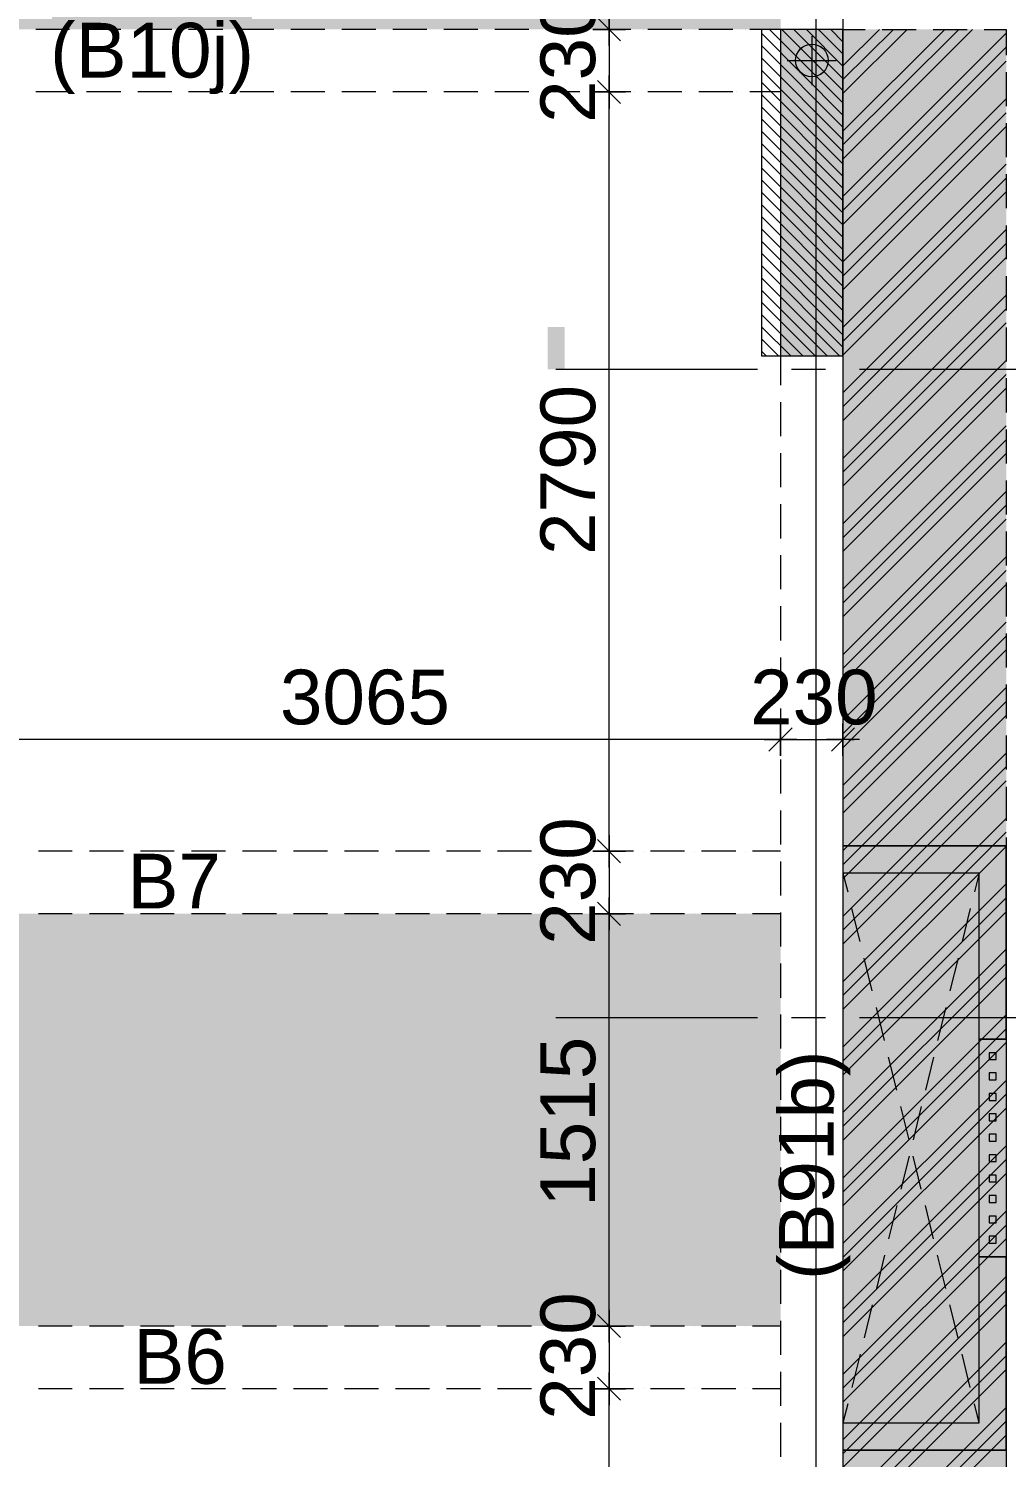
# Model space of a CAD drawing. Header units: millimetres. Extents: x -1303 to 98744, y -1303 to 90097.
# Drawn here: x 71630 to 75224, y 19940 to 25190 of the extents above; entities that cross this region are included whole.
import ezdxf

# ---------------------------------------------------------------- set-up
doc = ezdxf.new("R2010")
doc.units = ezdxf.units.MM
doc.layers.add('PDF_Geometry', color=7, linetype='Continuous')
doc.layers.add('PDF_Text', color=7, linetype='Continuous')
doc.layers.add('PDF_Solid Fills', color=192, linetype='Continuous', true_color=0xc2c0c0c0)
doc.styles.add('PDF ArialMT', font='arial.ttf')

msp = doc.modelspace()

# ---------------------------------------------------------------- hatches: boundary and pattern name
at = {"layer": 'PDF_Solid Fills', "true_color": 0x0000b2}
h = msp.add_hatch(color=254, dxfattribs=at)
h.paths.add_polyline_path([(75224.26012, 16872.72168), (74624.31541, 16872.72168), (74624.31541, 25187.75188), (75224.26012, 25187.75188)], flags=0)
h.paths.add_polyline_path([(74624.31541, 38292.73421), (74624.31541, 29377.68079), (75224.26012, 29377.68079), (75224.26012, 38892.67479), (59994.31175, 38892.67479), (59994.31175, 38292.73421)], flags=0)
h.paths.add_polyline_path([(26734.27358, 38892.67479), (26734.27358, 38292.73421), (55894.25843, 38292.73421), (55894.25843, 38892.67479)], flags=0)
h = msp.add_hatch(color=33, dxfattribs=at)
h.paths.add_polyline_path([(22404.2843, 31942.72087), (22404.2843, 32112.74047), (19209.26177, 32112.74047), (19209.26177, 30922.67974), (22404.2843, 30922.67974), (22404.2843, 31642.7072), (21409.2932, 31642.7072), (21409.2932, 31942.72087)], flags=0)
h.paths.add_polyline_path([(11529.29261, 29607.70354), (11529.29261, 32397.68983), (12814.30857, 32397.68983), (12814.30857, 29607.70354)], flags=0)
h.paths.add_polyline_path([(12814.30857, 32627.71257), (12814.30857, 34142.75024), (8234.23832, 34142.75024), (8234.23832, 32627.71257)], flags=0)
h.paths.add_polyline_path([(12814.30857, 22167.74491), (12814.30857, 24957.72913), (11529.29261, 24957.72913), (11529.29261, 22167.74491)], flags=0)
h.paths.add_polyline_path([(8234.23832, 21937.72009), (8234.23832, 20422.68242), (12814.30857, 20422.68242), (12814.30857, 21937.72009)], flags=0)
h.paths.add_polyline_path([(21869.25605, 23642.75499), (21869.25605, 22452.69219), (19209.26177, 22452.69219), (19209.26177, 23642.75499)], flags=0)
h.paths.add_polyline_path([(23229.25373, 22452.69219), (23229.25373, 23642.75499), (25959.23687, 23642.75499), (25959.23687, 22452.69219)], flags=0)
h.paths.add_polyline_path([(32354.27376, 21952.6997), (32354.27376, 20422.68242), (36934.25928, 20422.68242), (36934.25928, 21952.6997)], flags=0)
h.paths.add_polyline_path([(33639.29074, 24957.72913), (33639.29074, 22182.72451), (32354.27376, 22182.72451), (32354.27376, 24957.72913)], flags=0)
h.paths.add_polyline_path([(26964.2984, 30922.67974), (26964.2984, 32112.74047), (30159.32092, 32112.74047), (30159.32092, 30922.67974)], flags=0)
h.paths.add_polyline_path([(28349.2614, 32342.68057), (28349.2614, 33242.7154), (27564.23691, 33242.7154), (27564.23691, 32342.68057)], flags=0)
h.paths.add_polyline_path([(40634.2682, 32627.71257), (40634.2682, 34142.75024), (36554.27309, 34142.75024), (36554.27309, 32627.71257)], flags=0)
h.paths.add_polyline_path([(36554.27309, 29607.70354), (36554.27309, 32397.68983), (37839.28802, 32397.68983), (37839.28802, 29607.70354)], flags=0)
h.paths.add_polyline_path([(41994.26382, 34142.75024), (41994.26382, 32627.71257), (46074.25892, 32627.71257), (46074.25892, 34142.75024)], flags=0)
h.paths.add_polyline_path([(46074.25892, 32397.68983), (46074.25892, 29607.70354), (44789.244, 29607.70354), (44789.244, 32397.68983)], flags=0)
h.paths.add_polyline_path([(45694.27273, 20422.68242), (45694.27273, 21952.6997), (50274.26033, 21952.6997), (50274.26033, 20422.68242)], flags=0)
h.paths.add_polyline_path([(48989.24127, 22182.72451), (48989.24127, 24957.72913), (50274.26033, 24957.72913), (50274.26033, 22182.72451)], flags=0)
h.paths.add_polyline_path([(52469.2958, 32112.74047), (52469.2958, 30922.67974), (55664.23361, 30922.67974), (55664.23361, 32112.74047)], flags=0)
h.paths.add_polyline_path([(55064.29717, 32342.68057), (55064.29717, 33242.7154), (54439.30655, 33242.7154), (54439.30655, 32342.68057)], flags=0)
h.paths.add_polyline_path([(63419.27024, 30922.67974), (63419.27024, 32112.74047), (60524.25933, 32112.74047), (60524.25933, 31222.69135), (60224.24978, 31222.69135), (60224.24978, 30922.67974)], flags=0)
h.paths.add_polyline_path([(60819.28118, 23642.75499), (60819.28118, 22452.69219), (63419.27024, 22452.69219), (63419.27024, 23642.75499)], flags=0)
h.paths.add_polyline_path([(56669.29721, 23642.75499), (56669.29721, 22452.69219), (59359.2507, 22452.69219), (59359.2507, 23642.75499)], flags=0)
h.paths.add_polyline_path([(71099.24354, 29607.70354), (71099.24354, 32397.68983), (69814.31126, 32397.68983), (69814.31126, 29607.70354)], flags=0)
h.paths.add_polyline_path([(71099.24354, 22167.74491), (71099.24354, 24957.72913), (69814.31126, 24957.72913), (69814.31126, 22167.74491)], flags=0)
h.paths.add_polyline_path([(69814.31126, 21937.72009), (69814.31126, 20422.68242), (74394.29472, 20422.68242), (74394.29472, 21937.72009)], flags=0)
h.paths.add_polyline_path([(69814.31126, 34142.75024), (69814.31126, 32627.71257), (74394.29472, 32627.71257), (74394.29472, 34142.75024)], flags=0)
at = {"layer": 'PDF_Solid Fills', "true_color": 0x00007f}
h = msp.add_hatch(color=254, dxfattribs=at)
h.paths.add_polyline_path([(31469.30117, 29377.68079), (31469.30117, 25187.75188), (33129.31253, 25187.75188), (33129.31253, 29377.68079)], flags=0)
h.paths.add_polyline_path([(33359.25057, 25187.75188), (33359.25057, 29377.68079), (36934.25928, 29377.68079), (36934.25928, 25187.75188)], flags=0)
h.paths.add_polyline_path([(37164.2841, 25187.75188), (37164.2841, 29377.68079), (40934.27775, 29377.68079), (40934.27775, 25187.75188)], flags=0)
h.paths.add_polyline_path([(41164.30255, 25182.67534), (41164.30255, 29377.68079), (45464.24791, 29377.68079), (45464.24791, 25182.67534)], flags=0)
h.paths.add_polyline_path([(45694.27273, 29377.68079), (45694.27273, 25187.75188), (49039.2587, 25187.75188), (49039.2587, 29377.68079)], flags=0)
h.paths.add_polyline_path([(49269.28352, 25187.75188), (49269.28352, 29377.68079), (51159.31349, 29377.68079), (51159.31349, 25187.75188)], flags=0)
h.paths.add_polyline_path([(41164.30255, 21382.72041), (41164.30255, 24957.72913), (45464.24791, 24957.72913), (45464.24791, 21382.72041)], flags=0)
h.paths.add_polyline_path([(37164.2841, 24957.72913), (37164.2841, 21382.72041), (40934.27775, 21382.72041), (40934.27775, 24957.72913)], flags=0)
h.paths.add_polyline_path([(40934.27775, 19182.68898), (40934.27775, 21152.69766), (37164.2841, 21152.69766), (37164.2841, 18512.67482), (40864.28888, 18512.67482), (40864.28888, 19182.68898)], flags=0)
h.paths.add_polyline_path([(41164.30255, 21152.69766), (41164.30255, 18512.67482), (43234.25726, 18512.67482), (43234.25726, 21152.69766)], flags=0)
h.paths.add_polyline_path([(41164.30255, 18282.73679), (45464.24791, 18282.73679), (45464.24791, 15760.43508), (41164.30255, 15663.95813)], flags=0)
h.paths.add_polyline_path([(37164.2841, 18282.73679), (40934.27775, 18282.73679), (40934.27775, 15658.79481), (37164.2841, 15574.16518)], flags=0)
h.paths.add_polyline_path([(12814.30857, 29377.68079), (12814.30857, 25187.75188), (8234.23832, 25187.75188), (8234.23832, 29377.68079)], flags=0)
h.paths.add_polyline_path([(13044.24764, 25187.75188), (13044.24764, 29377.68079), (15954.23712, 29377.68079), (15954.23712, 25187.75188)], flags=0)
h.paths.add_polyline_path([(16184.2609, 29377.68079), (16184.2609, 25187.75188), (18909.25016, 25187.75188), (18909.25016, 29377.68079)], flags=0)
h.paths.add_polyline_path([(66559.28558, 25187.75188), (66559.28558, 29377.68079), (63649.29506, 29377.68079), (63649.29506, 25187.75188)], flags=0)
h.paths.add_polyline_path([(66789.30626, 25187.75188), (66789.30626, 29377.68079), (69584.28231, 29377.68079), (69584.28231, 25187.75188)], flags=0)
h.paths.add_polyline_path([(69814.31126, 29377.68079), (69814.31126, 25187.75188), (74394.29472, 25187.75188), (74394.29472, 29377.68079)], flags=0)

# ---------------------------------------------------------------- linework, layer by layer
at = {"layer": 'PDF_Geometry', "color": 9, "lineweight": 0, "true_color": 0xc0c0c0}
msp.add_lwpolyline([(73543.76698, 33926.94469), (73593.70177, 33827.08339), (73593.70177, 33926.94469), (74523.7764, 33926.94469), (74523.7764, 34597.21299), (74623.6377, 34597.21299), (74623.6377, 16267.28307), (9842.20122, 14831.96378, -0.0040587119), (9814.553, 14831.94622, -0.4141989555), (8103.90849, 16521.17195), (8103.90849, 13152.0657)], format="xyb", dxfattribs=at)
for points in [[(73593.70177, 33827.08339), (74523.7764, 33827.08339), (74523.7764, 31327.12506), (73423.59126, 31327.12506), (73423.59126, 31927.14828), (73323.72995, 31927.14828), (73323.72995, 31327.12506), (71724.23002, 31327.12506), (71724.23002, 31227.26168), (74523.7764, 31227.26168), (74523.7764, 16265.58882)], [(75223.66506, 21477.08161), (75223.66506, 22187.12542), (74623.6377, 22187.12542), (75223.66506, 22187.12542), (75223.66506, 21477.08161), (75223.66506, 20677.33165), (75123.80375, 20677.33165), (75123.80375, 21477.08161), (75123.80375, 22087.26205), (74623.6377, 22087.26205), (74641.41488, 22017.86617)], [(75123.80375, 21477.08161), (75123.80375, 22087.26205), (75106.87783, 22017.86617)], [(74686.26693, 21835.91247), (74655.80358, 21956.93118)], [(75091.64615, 21956.93118), (75061.17453, 21835.91247)], [(74731.11899, 21653.95878), (74701.49862, 21774.97748)], [(75046.78583, 21774.97748), (75016.32248, 21653.95878)], [(74775.97103, 21472.00508), (74746.35066, 21593.02379)], [(75001.09079, 21593.02379), (74971.47043, 21472.00508)], [(74821.67434, 21290.05138), (74791.21098, 21411.07009)], [(74956.23875, 21411.07009), (74926.61838, 21290.05138)], [(74866.52639, 21107.25056), (74836.06302, 21229.11639)], [(74911.37843, 21229.11639), (74881.75806, 21107.25056)], [(74866.52639, 21047.1627), (74836.06302, 20925.29687)], [(74911.37843, 20925.29687), (74881.75806, 21047.1627)], [(74821.67434, 20865.209), (74791.21098, 20743.34317)], [(74956.23875, 20743.34317), (74926.61838, 20865.209)], [(74641.41488, 20136.54916), (74623.6377, 20067.15329), (75123.80375, 20067.15329), (75123.80375, 20677.33165), (75223.66506, 20677.33165), (75223.66506, 19967.28991), (74623.6377, 19967.28991), (75223.66506, 19967.28991), (75223.66506, 20677.33165)], [(74623.6377, 20067.15329), (75123.80375, 20067.15329), (75123.80375, 20677.33165)], [(74775.97103, 20683.25531), (74746.35066, 20561.38947)], [(75001.09079, 20561.38947), (74971.47043, 20683.25531)], [(74731.11899, 20501.30161), (74701.49862, 20379.43578)], [(75046.78583, 20379.43578), (75016.32248, 20501.30161)], [(74686.26693, 20319.34791), (74655.80358, 20197.48208)], [(75091.64615, 20197.48208), (75061.17453, 20319.34791)], [(75123.80375, 20067.15329), (75106.87783, 20136.54916)]]:
    msp.add_lwpolyline(points, dxfattribs=at)
at = {"layer": 'PDF_Geometry', "color": 122, "lineweight": 0, "true_color": 0x00b88a}
for points in [[(73806.11882, 25144.93086), (73721.4892, 25229.56049)], [(73763.80401, 25127.15781), (73763.80401, 25247.33146)], [(73703.72028, 25187.24567), (73823.88773, 25187.24567)], [(73721.4892, 24999.36624), (73806.11882, 24914.73662)], [(73763.80401, 25017.13929), (73763.80401, 24896.96564)], [(73823.88773, 24957.05143), (73703.72028, 24957.05143)], [(74393.45174, 22518.02602), (74393.45174, 22637.35462)], [(74453.53546, 22578.11388), (74334.211, 22578.11388)], [(74436.60954, 22620.42869), (74351.13692, 22534.95194)], [(73806.11882, 22124.49826), (73721.4892, 22209.97501)], [(73763.80401, 22107.57233), (73763.80401, 22226.90093)], [(73703.72028, 22167.66019), (73823.88773, 22167.66019)], [(73763.80401, 21997.55382), (73763.80401, 21877.38016)], [(73721.4892, 21979.78284), (73806.11882, 21895.15321)], [(73823.88773, 21937.46803), (73703.72028, 21937.46803)], [(73763.80401, 20362.50985), (73763.80401, 20482.68351)], [(73703.72028, 20422.59772), (73823.88773, 20422.59772)], [(73806.11882, 20380.2829), (73721.4892, 20464.91253)], [(73721.4892, 20234.71829), (73806.11882, 20150.08866)], [(73763.80401, 20252.49134), (73763.80401, 20132.31768)], [(73823.88773, 20192.40347), (73703.72028, 20192.40347)]]:
    msp.add_lwpolyline(points, close=True, dxfattribs=at)
at = {"layer": 'PDF_Geometry', "color": 157, "lineweight": 0, "true_color": 0x3f5f7f}
for points in [[(71780.93352, 25187.24567), (71656.52632, 25187.24567)], [(71968.81295, 25187.24567), (71843.55448, 25187.24567)], [(72156.6841, 25187.24567), (72031.43391, 25187.24567)], [(72343.72053, 25187.24567), (72218.47034, 25187.24567)], [(72531.59996, 25187.24567), (72406.34149, 25187.24567)], [(72718.62812, 25187.24567), (72594.22092, 25187.24567)], [(72906.50755, 25187.24567), (72781.25736, 25187.24567)], [(73093.53572, 25187.24567), (72969.12851, 25187.24567)], [(73281.41514, 25187.24567), (73156.16494, 25187.24567)], [(73468.4433, 25187.24567), (73344.04437, 25187.24567)], [(73656.32273, 25187.24567), (73531.07254, 25187.24567)], [(73844.20215, 25187.24567), (73718.95196, 25187.24567)], [(74031.23032, 25187.24567), (73905.98013, 25187.24567)], [(74219.10975, 25187.24567), (74093.85955, 25187.24567)], [(74393.45174, 25187.24567), (74281.73897, 25187.24567)], [(74623.6377, 25150.85452), (74623.6377, 25026.44938)], [(74393.45174, 25129.69711), (74393.45174, 25004.44485)], [(71780.93352, 24957.05143), (71656.52632, 24957.05143)], [(71968.81295, 24957.05143), (71843.55448, 24957.05143)], [(72156.6841, 24957.05143), (72031.43391, 24957.05143)], [(72343.72053, 24957.05143), (72218.47034, 24957.05143)], [(72531.59996, 24957.05143), (72406.34149, 24957.05143)], [(72718.62812, 24957.05143), (72594.22092, 24957.05143)], [(72906.50755, 24957.05143), (72781.25736, 24957.05143)], [(73093.53572, 24957.05143), (72969.12851, 24957.05143)], [(73281.41514, 24957.05143), (73156.16494, 24957.05143)], [(73468.4433, 24957.05143), (73344.04437, 24957.05143)], [(73656.32273, 24957.05143), (73531.07254, 24957.05143)], [(73844.20215, 24957.05143), (73718.95196, 24957.05143)], [(74031.23032, 24957.05143), (73905.98013, 24957.05143)], [(74219.10975, 24957.05143), (74093.85955, 24957.05143)], [(74393.45174, 24957.05143), (74281.73897, 24957.05143)], [(74393.45174, 24942.66481), (74393.45174, 24817.41255)], [(74623.6377, 24963.82222), (74623.6377, 24838.56995)], [(74393.45174, 24754.78745), (74393.45174, 24629.53519)], [(74623.6377, 24775.94486), (74623.6377, 24650.6926)], [(74623.6377, 24588.91256), (74623.6377, 24463.66237)], [(74393.45174, 24566.9101), (74393.45174, 24442.50496)], [(74393.45174, 24379.87779), (74393.45174, 24254.62553)], [(74623.6377, 24401.0352), (74623.6377, 24275.78294)], [(74623.6377, 24213.15785), (74623.6377, 24088.75271)], [(74393.45174, 24192.00044), (74393.45174, 24067.5953)], [(74393.45174, 24004.96814), (74393.45174, 23879.71795)], [(74623.6377, 24026.12554), (74623.6377, 23900.87535)], [(74623.6377, 23838.24819), (74623.6377, 23713.84305)], [(74393.45174, 23817.09078), (74393.45174, 23692.68564)], [(74393.45174, 23630.06055), (74393.45174, 23504.80829)], [(74623.6377, 23651.21796), (74623.6377, 23525.9657)], [(74393.45174, 23442.18112), (74393.45174, 23316.93093)], [(74623.6377, 23463.33853), (74623.6377, 23338.93339)], [(74623.6377, 23276.3083), (74623.6377, 23151.05604)], [(74393.45174, 23255.15089), (74393.45174, 23129.89863)], [(74393.45174, 23067.27354), (74393.45174, 22942.02127)], [(74623.6377, 23088.43094), (74623.6377, 22963.17868)], [(74623.6377, 22901.39864), (74623.6377, 22776.14638)], [(74393.45174, 22879.39411), (74393.45174, 22754.98897)], [(74393.45174, 22692.36388), (74393.45174, 22567.11162)], [(74623.6377, 22713.52128), (74623.6377, 22588.26902)], [(74623.6377, 22525.64393), (74623.6377, 22401.23672)], [(74393.45174, 22504.48652), (74393.45174, 22380.07931)], [(74393.45174, 22317.45422), (74393.45174, 22192.20196)], [(74623.6377, 22338.61162), (74623.6377, 22213.35936)], [(71791.09073, 22167.66019), (71666.68352, 22167.66019)], [(71978.96188, 22167.66019), (71853.71169, 22167.66019)], [(72165.99832, 22167.66019), (72041.59111, 22167.66019)], [(72353.87774, 22167.66019), (72228.61928, 22167.66019)], [(72541.7489, 22167.66019), (72416.49871, 22167.66019)], [(72728.78533, 22167.66019), (72603.53514, 22167.66019)], [(72916.66476, 22167.66019), (72791.40629, 22167.66019)], [(73103.69292, 22167.66019), (72978.44273, 22167.66019)], [(73291.57234, 22167.66019), (73166.32216, 22167.66019)], [(73478.60052, 22167.66019), (73354.19331, 22167.66019)], [(73666.47994, 22167.66019), (73541.22974, 22167.66019)], [(73853.5081, 22167.66019), (73729.10917, 22167.66019)], [(74041.38753, 22167.66019), (73916.13734, 22167.66019)], [(74229.26695, 22167.66019), (74104.01676, 22167.66019)], [(74393.45174, 22167.66019), (74291.04493, 22167.66019)], [(74393.45174, 22129.57686), (74393.45174, 22005.17173)], [(74623.6377, 22150.73427), (74623.6377, 22026.32913)], [(74623.6377, 21963.70197), (74623.6377, 21838.4497)], [(71791.09073, 21937.46803), (71666.68352, 21937.46803)], [(71978.96188, 21937.46803), (71853.71169, 21937.46803)], [(72165.99832, 21937.46803), (72041.59111, 21937.46803)], [(72353.87774, 21937.46803), (72228.61928, 21937.46803)], [(72541.7489, 21937.46803), (72416.49871, 21937.46803)], [(72728.78533, 21937.46803), (72603.53514, 21937.46803)], [(72916.66476, 21937.46803), (72791.40629, 21937.46803)], [(73103.69292, 21937.46803), (72978.44273, 21937.46803)], [(73291.57234, 21937.46803), (73166.32216, 21937.46803)], [(73478.60052, 21937.46803), (73354.19331, 21937.46803)], [(73666.47994, 21937.46803), (73541.22974, 21937.46803)], [(73853.5081, 21937.46803), (73729.10917, 21937.46803)], [(74041.38753, 21937.46803), (73916.13734, 21937.46803)], [(74229.26695, 21937.46803), (74104.01676, 21937.46803)], [(74393.45174, 21937.46803), (74291.04493, 21937.46803)], [(74393.45174, 21942.54456), (74393.45174, 21817.2923)], [(74393.45174, 21754.6672), (74393.45174, 21629.41494)], [(74623.6377, 21775.82461), (74623.6377, 21651.41947)], [(74623.6377, 21588.79231), (74623.6377, 21463.54212)], [(74393.45174, 21567.6349), (74393.45174, 21442.38471)], [(74393.45174, 21379.75754), (74393.45174, 21254.50528)], [(74623.6377, 21400.91495), (74623.6377, 21275.66269)], [(74623.6377, 21213.88472), (74623.6377, 21088.63246)], [(74393.45174, 21191.88019), (74393.45174, 21067.47505)], [(74393.45174, 21004.84789), (74393.45174, 20879.5977)], [(74623.6377, 21026.00529), (74623.6377, 20900.7551)], [(74393.45174, 20816.97053), (74393.45174, 20692.56539)], [(74623.6377, 20838.12794), (74623.6377, 20713.7228)], [(74623.6377, 20651.09771), (74623.6377, 20525.84544)], [(74393.45174, 20629.9403), (74393.45174, 20504.68804)], [(71791.09073, 20422.59772), (71666.68352, 20422.59772)], [(71978.96188, 20422.59772), (71853.71169, 20422.59772)], [(72165.99832, 20422.59772), (72041.59111, 20422.59772)], [(72353.87774, 20422.59772), (72228.61928, 20422.59772)], [(72541.7489, 20422.59772), (72416.49871, 20422.59772)], [(72728.78533, 20422.59772), (72603.53514, 20422.59772)], [(72916.66476, 20422.59772), (72791.40629, 20422.59772)], [(73103.69292, 20422.59772), (72978.44273, 20422.59772)], [(73291.57234, 20422.59772), (73166.32216, 20422.59772)], [(73478.60052, 20422.59772), (73354.19331, 20422.59772)], [(73666.47994, 20422.59772), (73541.22974, 20422.59772)], [(73853.5081, 20422.59772), (73729.10917, 20422.59772)], [(74041.38753, 20422.59772), (73916.13734, 20422.59772)], [(74229.26695, 20422.59772), (74104.01676, 20422.59772)], [(74393.45174, 20422.59772), (74291.04493, 20422.59772)], [(74393.45174, 20442.06087), (74393.45174, 20317.65574)], [(74623.6377, 20463.21828), (74623.6377, 20338.81314)], [(74623.6377, 20276.18805), (74623.6377, 20150.93579)], [(74393.45174, 20255.03064), (74393.45174, 20129.77838)], [(71791.09073, 20192.40347), (71666.68352, 20192.40347)], [(71978.96188, 20192.40347), (71853.71169, 20192.40347)], [(72165.99832, 20192.40347), (72041.59111, 20192.40347)], [(72353.87774, 20192.40347), (72228.61928, 20192.40347)], [(72541.7489, 20192.40347), (72416.49871, 20192.40347)], [(72728.78533, 20192.40347), (72603.53514, 20192.40347)], [(72916.66476, 20192.40347), (72791.40629, 20192.40347)], [(73103.69292, 20192.40347), (72978.44273, 20192.40347)], [(73291.57234, 20192.40347), (73166.32216, 20192.40347)], [(73478.60052, 20192.40347), (73354.19331, 20192.40347)], [(73666.47994, 20192.40347), (73541.22974, 20192.40347)], [(73853.5081, 20192.40347), (73729.10917, 20192.40347)], [(74041.38753, 20192.40347), (73916.13734, 20192.40347)], [(74229.26695, 20192.40347), (74104.01676, 20192.40347)], [(74393.45174, 20192.40347), (74291.04493, 20192.40347)], [(74393.45174, 20067.15329), (74393.45174, 19941.90102)], [(74623.6377, 20088.31069), (74623.6377, 19963.90348)]]:
    msp.add_lwpolyline(points, dxfattribs=at)
at = {"layer": 'PDF_Geometry', "lineweight": 0}
for points in [[(73763.80401, 25187.24567), (73763.80401, 25187.24567)], [(73763.80401, 25187.24567), (73763.80401, 25187.24567)], [(73828.97047, 25187.24567), (73828.97047, 25187.24567)], [(73828.97047, 25187.24567), (73828.97047, 25187.24567)], [(73891.59144, 25187.24567), (73891.59144, 25187.24567)], [(73891.59144, 25187.24567), (73891.59144, 25187.24567)], [(73954.22067, 25187.24567), (73954.22067, 25187.24567)], [(73954.22067, 25187.24567), (73954.22067, 25187.24567)], [(74015.99864, 25187.24567), (74015.99864, 25187.24567)], [(74015.99864, 25187.24567), (74015.99864, 25187.24567)], [(74078.62787, 25187.24567), (74078.62787, 25187.24567)], [(74078.62787, 25187.24567), (74078.62787, 25187.24567)], [(74141.24883, 25187.24567), (74141.24883, 25187.24567)], [(74141.24883, 25187.24567), (74141.24883, 25187.24567)], [(74203.87807, 25187.24567), (74203.87807, 25187.24567)], [(74203.87807, 25187.24567), (74203.87807, 25187.24567)], [(74266.5073, 25187.24567), (74266.5073, 25187.24567)], [(74266.5073, 25187.24567), (74266.5073, 25187.24567)], [(74324.05378, 25172.85698), (74623.6377, 24872.4218)], [(74329.12826, 25187.24567), (74329.12826, 25187.24567)], [(74329.12826, 25187.24567), (74329.12826, 25187.24567)], [(74353.67415, 25187.24567), (74623.6377, 24917.27592)], [(74393.45174, 25187.24567), (74393.45174, 25187.24567)], [(74393.45174, 25187.24567), (74393.45174, 25187.24567)], [(74398.52621, 25187.24567), (74623.6377, 24962.13004)], [(74443.37826, 25187.24567), (74623.6377, 25006.98415)], [(74489.08156, 25187.24567), (74623.6377, 25051.83827)], [(74533.93361, 25187.24567), (74623.6377, 25096.69031)], [(74578.78566, 25187.24567), (74623.6377, 25141.54443)], [(74623.6377, 25187.24567), (74623.6377, 25187.24567)], [(74623.6377, 25187.24567), (74704.8871, 25187.24567)], [(74623.6377, 25053.53045), (74757.35913, 25187.24567)], [(74623.6377, 24813.18107), (74997.70231, 25187.24567)], [(74623.6377, 25002.75267), (74808.97989, 25187.24567)], [(74623.6377, 24762.40329), (75049.33134, 25187.24567)], [(74623.6377, 24951.12777), (74859.75767, 25187.24567)], [(74623.6377, 24710.78046), (75100.10912, 25187.24567)], [(74623.6377, 25187.24567), (74623.6377, 25187.24567)], [(74623.6377, 24572.83376), (75223.66506, 25172.85698)], [(74767.50807, 25187.24567), (74892.76653, 25187.24567)], [(74955.3875, 25187.24567), (75079.7947, 25187.24567)], [(75142.42393, 25187.24567), (75223.66506, 25187.24567), (75223.66506, 25092.45883)], [(75223.66506, 25187.24567), (75223.66506, 25187.24567)], [(75223.66506, 25187.24567), (75223.66506, 25187.24567)], [(75223.66506, 25187.24567), (75223.66506, 25187.24567)], [(74324.05378, 25128.00493), (74623.6377, 24827.56976)], [(74623.6377, 24522.05598), (75223.66506, 25122.0792)], [(74324.05378, 25082.30369), (74623.6377, 24782.71564)], [(74623.6377, 24470.43108), (75223.66506, 25070.45637)], [(74324.05378, 25037.44958), (74623.6377, 24737.86153)], [(74324.05378, 24992.59753), (74623.6377, 24693.00741)], [(75223.66506, 25029.83374), (75223.66506, 24904.58148)], [(73763.80401, 24957.05143), (73763.80401, 24957.05143)], [(73763.80401, 24957.05143), (73763.80401, 24957.05143)], [(73856.05361, 24957.05143), (73856.05361, 24957.05143)], [(73856.05361, 24957.05143), (73856.05361, 24957.05143)], [(73918.67457, 24957.05143), (73918.67457, 24957.05143)], [(73918.67457, 24957.05143), (73918.67457, 24957.05143)], [(73981.3038, 24957.05143), (73981.3038, 24957.05143)], [(73981.3038, 24957.05143), (73981.3038, 24957.05143)], [(74043.92476, 24957.05143), (74043.92476, 24957.05143)], [(74043.92476, 24957.05143), (74043.92476, 24957.05143)], [(74106.55399, 24957.05143), (74106.55399, 24957.05143)], [(74106.55399, 24957.05143), (74106.55399, 24957.05143)], [(74169.18323, 24957.05143), (74169.18323, 24957.05143)], [(74169.18323, 24957.05143), (74169.18323, 24957.05143)], [(74230.9612, 24957.05143), (74230.9612, 24957.05143)], [(74230.9612, 24957.05143), (74230.9612, 24957.05143)], [(74324.05378, 24957.05143), (74324.05378, 24957.05143)], [(74324.05378, 24957.05143), (74324.05378, 24957.05143)], [(74324.05378, 24947.74342), (74623.6377, 24648.15329)], [(74324.05378, 24902.8893), (74623.6377, 24603.30125)], [(74623.6377, 24332.48645), (75223.66506, 24932.50967)], [(74324.05378, 24858.03518), (74623.6377, 24558.44714)], [(74623.6377, 24280.86155), (75223.66506, 24880.88477)], [(75223.66506, 24841.95638), (75223.66506, 24717.55125)], [(74324.05378, 24813.18107), (74623.6377, 24513.59302)], [(74623.6377, 24230.08377), (75223.66506, 24830.10699)], [(74324.05378, 24768.32902), (74623.6377, 24468.7389)], [(74324.05378, 24723.47491), (74623.6377, 24423.88479)], [(74324.05378, 24678.62079), (74623.6377, 24378.18562)], [(74623.6377, 24092.13707), (75223.66506, 24692.16236)], [(74324.05378, 24633.76667), (74623.6377, 24333.3315)], [(74623.6377, 24040.51424), (75223.66506, 24640.53746)], [(75223.66506, 24654.92408), (75223.66506, 24529.67182)], [(74324.05378, 24588.91256), (74623.6377, 24288.47738)], [(74623.6377, 23989.73646), (75223.66506, 24589.75968)], [(74324.05378, 24544.06051), (74623.6377, 24243.62534)], [(74324.05378, 24499.2064), (74623.6377, 24198.77122)], [(75223.66506, 24467.04672), (75223.66506, 24342.64159)], [(74324.05378, 24454.35228), (74623.6377, 24153.91711)], [(74623.6377, 23851.78976), (75223.66506, 24451.81298)], [(74324.05378, 24409.49816), (74623.6377, 24109.06299)], [(74324.05378, 24364.64405), (74623.6377, 24064.20887)], [(74623.6377, 23800.16485), (75223.66506, 24400.19015)], [(74324.05378, 24319.792), (74623.6377, 24019.35683)], [(74623.6377, 23749.38708), (75223.66506, 24349.41237)], [(74324.05378, 24274.09076), (74610.94326, 23987.19716)], [(75223.66506, 24280.01442), (75223.66506, 24154.76423)], [(74324.05378, 24229.23665), (74566.09122, 23987.19716)], [(74623.6377, 23610.59532), (75223.66506, 24210.61854)], [(74324.05378, 24184.3846), (74521.23916, 23987.19716)], [(74623.6377, 23559.81755), (75223.66506, 24159.84077)], [(74324.05378, 24139.53049), (74476.38711, 23987.19716)], [(74623.6377, 23509.03977), (75223.66506, 24109.06299)], [(74324.05378, 24094.67637), (74431.53507, 23987.19716)], [(74324.05378, 24049.82225), (74386.67475, 23987.19716)], [(75223.66506, 24092.13707), (75223.66506, 23966.8848)], [(74324.05378, 24004.96814), (74341.82271, 23987.19716)], [(74623.6377, 23370.24594), (75223.66506, 23970.27123)], [(74623.6377, 23319.46816), (75223.66506, 23919.49346)], [(75223.66506, 23905.10684), (75223.66506, 23779.85457)], [(74623.6377, 23268.69039), (75223.66506, 23868.71568)], [(74623.6377, 23129.89863), (75223.66506, 23729.92185)], [(74623.6377, 23079.12085), (75223.66506, 23679.14407)], [(75223.66506, 23717.22741), (75223.66506, 23591.97722)], [(74623.6377, 23028.34308), (75223.66506, 23628.3663)], [(75223.66506, 23530.19718), (75223.66506, 23404.94491)], [(74623.6377, 22889.55132), (75223.66506, 23489.57454)], [(74623.6377, 22838.77354), (75223.66506, 23438.79677)], [(74623.6377, 22787.99577), (75223.66506, 23388.01899)], [(75223.66506, 23342.31982), (75223.66506, 23217.06756)], [(74623.6377, 22649.20194), (75223.66506, 23249.22723)], [(74623.6377, 22598.42416), (75223.66506, 23198.44946)], [(75223.66506, 23154.44039), (75223.66506, 23030.03526)], [(74623.6377, 22547.64639), (75223.66506, 23147.67168)], [(74623.6377, 22408.85463), (75223.66506, 23008.87785)], [(74623.6377, 22358.07685), (75223.66506, 22958.10007)], [(75223.66506, 22967.41016), (75223.66506, 22842.1579)], [(74623.6377, 22307.29908), (75223.66506, 22907.3223)], [(74623.6377, 22168.50525), (75223.66506, 22768.53054)], [(75223.66506, 22779.53281), (75223.66506, 22655.1256)], [(74623.6377, 22117.72747), (75223.66506, 22717.75276)], [(74623.6377, 22066.10464), (75223.66506, 22666.12786)], [(74393.45174, 22578.11388), (74393.45174, 22578.11388)], [(74393.45174, 22578.11388), (74393.45174, 22578.11388)], [(74623.6377, 22578.11388), (74623.6377, 22578.11388)], [(75223.66506, 22592.5005), (75223.66506, 22467.24824)], [(74623.6377, 21928.15794), (75223.66506, 22528.18116)], [(74393.45174, 22497.71574), (74393.45174, 22497.71574)], [(74393.45174, 22497.71574), (74393.45174, 22497.71574)], [(74623.6377, 22497.71574), (74623.6377, 22497.71574)], [(74623.6377, 21877.38016), (75223.66506, 22477.40338)], [(74393.45174, 22435.08857), (74393.45174, 22435.08857)], [(74393.45174, 22435.08857), (74393.45174, 22435.08857)], [(74623.6377, 22435.08857), (74623.6377, 22435.08857)], [(74623.6377, 21825.75526), (75223.66506, 22425.78055)], [(74393.45174, 22372.46347), (74393.45174, 22372.46347)], [(74393.45174, 22372.46347), (74393.45174, 22372.46347)], [(74623.6377, 22372.46347), (74623.6377, 22372.46347)], [(75223.66506, 22404.62315), (75223.66506, 22279.37089)], [(74393.45174, 22309.83838), (74393.45174, 22309.83838)], [(74393.45174, 22309.83838), (74393.45174, 22309.83838)], [(74623.6377, 22309.83838), (74623.6377, 22309.83838)], [(74623.6377, 21687.81063), (75223.66506, 22287.83385)], [(74393.45174, 22247.21121), (74393.45174, 22247.21121)], [(74393.45174, 22247.21121), (74393.45174, 22247.21121)], [(74623.6377, 22247.21121), (74623.6377, 22247.21121)], [(74623.6377, 21637.03285), (75223.66506, 22237.05607)], [(75223.66506, 22217.59084), (75223.66506, 22092.33858)], [(73763.80401, 22167.66019), (73763.80401, 22167.66019)], [(73763.80401, 22167.66019), (73763.80401, 22167.66019)], [(73828.97047, 22167.66019), (73828.97047, 22167.66019)], [(73828.97047, 22167.66019), (73828.97047, 22167.66019)], [(73891.59144, 22167.66019), (73891.59144, 22167.66019)], [(73891.59144, 22167.66019), (73891.59144, 22167.66019)], [(73954.22067, 22167.66019), (73954.22067, 22167.66019)], [(73954.22067, 22167.66019), (73954.22067, 22167.66019)], [(74015.99864, 22167.66019), (74015.99864, 22167.66019)], [(74015.99864, 22167.66019), (74015.99864, 22167.66019)], [(74078.62787, 22167.66019), (74078.62787, 22167.66019)], [(74078.62787, 22167.66019), (74078.62787, 22167.66019)], [(74141.24883, 22167.66019), (74141.24883, 22167.66019)], [(74141.24883, 22167.66019), (74141.24883, 22167.66019)], [(74203.87807, 22167.66019), (74203.87807, 22167.66019)], [(74203.87807, 22167.66019), (74203.87807, 22167.66019)], [(74266.5073, 22167.66019), (74266.5073, 22167.66019)], [(74266.5073, 22167.66019), (74266.5073, 22167.66019)], [(74329.12826, 22167.66019), (74329.12826, 22167.66019)], [(74329.12826, 22167.66019), (74329.12826, 22167.66019)], [(74393.45174, 22167.66019), (74393.45174, 22167.66019)], [(74393.45174, 22167.66019), (74393.45174, 22167.66019)], [(74393.45174, 22167.66019), (74393.45174, 22167.66019)], [(74393.45174, 22167.66019), (74393.45174, 22167.66019)], [(74623.6377, 21585.40795), (75223.66506, 22185.43117)], [(74623.6377, 22167.66019), (74623.6377, 22167.66019)], [(74623.6377, 21447.46125), (75223.66506, 22047.48654)], [(75223.66506, 22029.71349), (75223.66506, 21904.46123)], [(74623.6377, 21395.83842), (75223.66506, 21995.86164)], [(74623.6377, 21345.06064), (75223.66506, 21945.08386)], [(73763.80401, 21937.46803), (73763.80401, 21937.46803)], [(73763.80401, 21937.46803), (73763.80401, 21937.46803)], [(73828.97047, 21937.46803), (73828.97047, 21937.46803)], [(73828.97047, 21937.46803), (73828.97047, 21937.46803)], [(73891.59144, 21937.46803), (73891.59144, 21937.46803)], [(73891.59144, 21937.46803), (73891.59144, 21937.46803)], [(73954.22067, 21937.46803), (73954.22067, 21937.46803)], [(73954.22067, 21937.46803), (73954.22067, 21937.46803)], [(74015.99864, 21937.46803), (74015.99864, 21937.46803)], [(74015.99864, 21937.46803), (74015.99864, 21937.46803)], [(74078.62787, 21937.46803), (74078.62787, 21937.46803)], [(74078.62787, 21937.46803), (74078.62787, 21937.46803)], [(74141.24883, 21937.46803), (74141.24883, 21937.46803)], [(74141.24883, 21937.46803), (74141.24883, 21937.46803)], [(74203.87807, 21937.46803), (74203.87807, 21937.46803)], [(74203.87807, 21937.46803), (74203.87807, 21937.46803)], [(74266.5073, 21937.46803), (74266.5073, 21937.46803)], [(74266.5073, 21937.46803), (74266.5073, 21937.46803)], [(74329.12826, 21937.46803), (74329.12826, 21937.46803)], [(74329.12826, 21937.46803), (74329.12826, 21937.46803)], [(74393.45174, 21937.46803), (74393.45174, 21937.46803)], [(74393.45174, 21937.46803), (74393.45174, 21937.46803)], [(75223.66506, 21842.68119), (75223.66506, 21717.431)], [(74623.6377, 21207.11394), (75223.66506, 21807.13716)], [(74623.6377, 21155.48903), (75223.66506, 21755.51433)], [(74623.6377, 21104.71126), (75223.66506, 21704.73655)], [(75223.66506, 21654.80383), (75223.66506, 21529.55157)], [(74623.6377, 20966.76455), (75223.66506, 21566.78985)], [(74623.6377, 20915.14173), (75223.66506, 21515.16495)], [(74623.6377, 20864.36395), (75223.66506, 21464.38717)], [(75223.66506, 21466.92647), (75223.66506, 21342.52134)], [(74623.6377, 20726.41724), (75223.66506, 21325.59541)], [(74623.6377, 20674.79234), (75223.66506, 21274.81764)], [(75223.66506, 21279.89417), (75223.66506, 21154.64398)], [(74623.6377, 20624.01457), (75223.66506, 21224.03986)], [(74623.6377, 20485.22281), (75223.66506, 21085.24603)], [(75223.66506, 21092.01682), (75223.66506, 20967.61168)], [(74623.6377, 20434.44503), (75223.66506, 21034.46825)], [(74623.6377, 20383.66726), (75223.66506, 20983.69048)], [(75223.66506, 20904.98659), (75223.66506, 20779.73432)], [(74623.6377, 20244.8755), (75223.66506, 20844.89872)], [(74623.6377, 20194.09772), (75223.66506, 20794.12095)], [(74623.6377, 20143.31995), (75223.66506, 20743.34317)], [(75223.66506, 20717.10716), (75223.66506, 20592.70202)], [(74623.6377, 20004.52612), (75223.66506, 20604.55141)], [(74623.6377, 19953.74834), (75223.66506, 20553.77364)], [(75223.66506, 20530.07693), (75223.66506, 20404.82466)], [(74623.6377, 19902.97057), (75223.66506, 20502.99586)], [(73763.80401, 20422.59772), (73763.80401, 20422.59772)], [(73763.80401, 20422.59772), (73763.80401, 20422.59772)], [(73828.97047, 20422.59772), (73828.97047, 20422.59772)], [(73828.97047, 20422.59772), (73828.97047, 20422.59772)], [(73891.59144, 20422.59772), (73891.59144, 20422.59772)], [(73891.59144, 20422.59772), (73891.59144, 20422.59772)], [(73954.22067, 20422.59772), (73954.22067, 20422.59772)], [(73954.22067, 20422.59772), (73954.22067, 20422.59772)], [(74015.99864, 20422.59772), (74015.99864, 20422.59772)], [(74015.99864, 20422.59772), (74015.99864, 20422.59772)], [(74078.62787, 20422.59772), (74078.62787, 20422.59772)], [(74078.62787, 20422.59772), (74078.62787, 20422.59772)], [(74141.24883, 20422.59772), (74141.24883, 20422.59772)], [(74141.24883, 20422.59772), (74141.24883, 20422.59772)], [(74203.87807, 20422.59772), (74203.87807, 20422.59772)], [(74203.87807, 20422.59772), (74203.87807, 20422.59772)], [(74266.5073, 20422.59772), (74266.5073, 20422.59772)], [(74266.5073, 20422.59772), (74266.5073, 20422.59772)], [(74329.12826, 20422.59772), (74329.12826, 20422.59772)], [(74329.12826, 20422.59772), (74329.12826, 20422.59772)], [(74393.45174, 20422.59772), (74393.45174, 20422.59772)], [(74393.45174, 20422.59772), (74393.45174, 20422.59772)], [(74623.6377, 19764.17881), (75223.66506, 20364.20203)], [(75223.66506, 20342.19957), (75223.66506, 20216.94731)], [(74623.6377, 19713.40103), (75223.66506, 20313.42425)], [(74623.6377, 19662.62326), (75223.66506, 20262.64648)], [(73763.80401, 20192.40347), (73763.80401, 20192.40347)], [(73763.80401, 20192.40347), (73763.80401, 20192.40347)], [(73828.97047, 20192.40347), (73828.97047, 20192.40347)], [(73828.97047, 20192.40347), (73828.97047, 20192.40347)], [(73891.59144, 20192.40347), (73891.59144, 20192.40347)], [(73891.59144, 20192.40347), (73891.59144, 20192.40347)], [(73954.22067, 20192.40347), (73954.22067, 20192.40347)], [(73954.22067, 20192.40347), (73954.22067, 20192.40347)], [(74015.99864, 20192.40347), (74015.99864, 20192.40347)], [(74015.99864, 20192.40347), (74015.99864, 20192.40347)], [(74078.62787, 20192.40347), (74078.62787, 20192.40347)], [(74078.62787, 20192.40347), (74078.62787, 20192.40347)], [(74141.24883, 20192.40347), (74141.24883, 20192.40347)], [(74141.24883, 20192.40347), (74141.24883, 20192.40347)], [(74203.87807, 20192.40347), (74203.87807, 20192.40347)], [(74203.87807, 20192.40347), (74203.87807, 20192.40347)], [(74266.5073, 20192.40347), (74266.5073, 20192.40347)], [(74266.5073, 20192.40347), (74266.5073, 20192.40347)], [(74329.12826, 20192.40347), (74329.12826, 20192.40347)], [(74329.12826, 20192.40347), (74329.12826, 20192.40347)], [(74393.45174, 20192.40347), (74393.45174, 20192.40347)], [(74393.45174, 20192.40347), (74393.45174, 20192.40347)], [(74623.6377, 19523.82943), (75223.66506, 20123.85472)], [(75223.66506, 20155.16727), (75223.66506, 20029.91501)], [(74623.6377, 19473.05165), (75223.66506, 20073.07694)], [(74623.6377, 19422.27387), (75223.66506, 20022.29917)], [(75223.66506, 19967.28991), (75223.66506, 19842.03765)]]:
    msp.add_lwpolyline(points, dxfattribs=at)
at = {"layer": 'PDF_Geometry', "color": 122, "lineweight": 0, "true_color": 0x00b88a}
for points in [[(73763.80401, 25187.24567), (73763.80401, 24957.05143)], [(73763.80401, 22207.4357), (73763.80401, 22187.12542), (73763.80401, 24937.58828), (73763.80401, 24917.27592)], [(74623.6377, 22518.02602), (74623.6377, 22637.35462)], [(74353.67415, 22578.11388), (74373.9803, 22578.11388), (71348.47117, 22578.11388), (71368.78559, 22578.11388)], [(74393.45174, 22578.11388), (74623.6377, 22578.11388)], [(74683.7297, 22578.11388), (74563.55398, 22578.11388)], [(74665.95252, 22620.42869), (74581.32289, 22534.95194)], [(74643.95212, 22578.11388), (74664.26654, 22578.11388)], [(73763.80401, 22167.66019), (73763.80401, 21937.46803)], [(73763.80401, 20462.37323), (73763.80401, 20442.06087), (73763.80401, 21917.15567), (73763.80401, 21897.69044)], [(73763.80401, 20422.59772), (73763.80401, 20192.40347)], [(73763.80401, 17142.35257), (73763.80401, 17122.04229), (73763.80401, 20172.09319), (73763.80401, 20152.62796)]]:
    msp.add_lwpolyline(points, dxfattribs=at)
at = {"layer": 'PDF_Geometry', "color": 5, "lineweight": 0}
for points in [[(74324.05378, 23987.19716), (74623.64268, 23987.19716), (74623.64268, 25187.24528), (74324.05378, 25187.24528)], [(74393.45174, 23987.19716), (74623.64433, 23987.19716), (74623.64433, 25187.24528), (74393.45174, 25187.24528)]]:
    msp.add_lwpolyline(points, close=True, dxfattribs=at)
at = {"layer": 'PDF_Geometry', "color": 20, "lineweight": 0, "true_color": 0xff4405}
for points in [[(74508.54472, 25162.70184), (74508.54472, 24982.44032)], [(74418.84062, 25072.14855), (74599.10007, 25072.14855)]]:
    msp.add_lwpolyline(points, dxfattribs=at)
at = {"layer": 'PDF_Geometry', "color": 1, "lineweight": 0}
for points in [[(74309.6651, 23937.26443), (73568.31288, 23937.26443)], [(74559.3225, 23937.26443), (74434.91529, 23937.26443)], [(75425.08192, 23937.26443), (74684.57269, 23937.26443)], [(74309.6651, 21554.94046), (73568.31288, 21554.94046)], [(74559.3225, 21554.94046), (74434.91529, 21554.94046)], [(75425.08192, 21554.94046), (74684.57269, 21554.94046)]]:
    msp.add_lwpolyline(points, dxfattribs=at)
at = {"layer": 'PDF_Geometry', "color": 9, "lineweight": 0, "true_color": 0xc0c0c0}
for points in [[(75223.66506, 21477.08161), (75123.80375, 21477.08161)], [(75161.03583, 21402.60713), (75186.42472, 21402.60713), (75186.42472, 21427.14972), (75161.03583, 21427.14972)], [(75161.03583, 21402.60713), (75186.42472, 21402.60713), (75186.42472, 21427.14972), (75161.03583, 21427.14972)], [(75161.03583, 21327.28759), (75186.42472, 21327.28759), (75186.42472, 21352.67648), (75161.03583, 21352.67648)], [(75161.03583, 21327.28759), (75186.42472, 21327.28759), (75186.42472, 21352.67648), (75161.03583, 21352.67648)], [(75161.03583, 21251.96805), (75186.42472, 21251.96805), (75186.42472, 21277.35694), (75161.03583, 21277.35694)], [(75161.03583, 21251.96805), (75186.42472, 21251.96805), (75186.42472, 21277.35694), (75161.03583, 21277.35694)], [(75161.03583, 21177.49357), (75186.42472, 21177.49357), (75186.42472, 21202.03616), (75161.03583, 21202.03616)], [(75161.03583, 21177.49357), (75186.42472, 21177.49357), (75186.42472, 21202.03616), (75161.03583, 21202.03616)], [(75161.03583, 21102.17196), (75186.42472, 21102.17196), (75186.42472, 21127.56084), (75161.03583, 21127.56084)], [(75161.03583, 21102.17196), (75186.42472, 21102.17196), (75186.42472, 21127.56084), (75161.03583, 21127.56084)], [(75161.03583, 21027.69954), (75186.42472, 21027.69954), (75186.42472, 21052.24213), (75161.03583, 21052.24213)], [(75161.03583, 21027.69954), (75186.42472, 21027.69954), (75186.42472, 21052.24213), (75161.03583, 21052.24213)], [(75161.03583, 20952.37793), (75186.42472, 20952.37793), (75186.42472, 20976.92052), (75161.03583, 20976.92052)], [(75161.03583, 20952.37793), (75186.42472, 20952.37793), (75186.42472, 20976.92052), (75161.03583, 20976.92052)], [(75161.03583, 20877.05839), (75186.42472, 20877.05839), (75186.42472, 20902.44728), (75161.03583, 20902.44728)], [(75161.03583, 20877.05839), (75186.42472, 20877.05839), (75186.42472, 20902.44728), (75161.03583, 20902.44728)], [(75161.03583, 20802.58391), (75186.42472, 20802.58391), (75186.42472, 20827.1265), (75161.03583, 20827.1265)], [(75161.03583, 20802.58391), (75186.42472, 20802.58391), (75186.42472, 20827.1265), (75161.03583, 20827.1265)], [(75161.03583, 20727.26437), (75186.42472, 20727.26437), (75186.42472, 20752.65326), (75161.03583, 20752.65326)], [(75161.03583, 20727.26437), (75186.42472, 20727.26437), (75186.42472, 20752.65326), (75161.03583, 20752.65326)], [(75223.66506, 20677.33165), (75123.80375, 20677.33165)]]:
    msp.add_lwpolyline(points, close=True, dxfattribs=at)
at = {"layer": 'PDF_Geometry', "color": 20, "lineweight": 0, "true_color": 0xff4405}
msp.add_circle((74509.26896, 25072.67861), 59.96501, dxfattribs=at)
at = {"layer": 'PDF_Geometry', "color": 7, "lineweight": 0, "true_color": 0xffffff}
msp.add_circle((74509.31309, 25072.73351), 60.00911, dxfattribs=at)
at = {"layer": 'PDF_Solid Fills', "lineweight": 0}
msp.add_solid([(74394.29472, 25187.75188), (74624.31541, 25187.75188), (74394.29472, 23987.70543), (74624.31541, 23987.70543)], dxfattribs=at)
at = {"layer": 'PDF_Solid Fills', "color": 1, "lineweight": 0}
for points in [[(73600.13163, 23938.02685), (73600.13163, 24093.06891), (73538.1801, 23938.02685), (73538.1801, 24093.06891)], [(73600.13163, 21555.61815), (73600.13163, 21710.66021), (73538.1801, 21555.61815), (73538.1801, 21710.66021)]]:
    msp.add_solid(points, dxfattribs=at)

# ---------------------------------------------------------------- texts
at = {"layer": 'PDF_Text', "char_height": 201.084641, "attachment_point": 4, "rotation": 90, "style": 'PDF ArialMT'}
for s, insert in [('230', (73613.67036, 24843.57538)), ('2790', (73613.67036, 23255.91111)), ('230', (73613.67036, 21823.45353)), ('1515', (73613.67036, 20861.11438)), ('230', (73613.67036, 20078.38288))]:
    msp.add_mtext(s, dxfattribs=dict(at, insert=insert))
at = {"layer": 'PDF_Text', "color": 6, "char_height": 201.084641, "attachment_point": 4, "style": 'PDF ArialMT'}
for s, insert in [('(B10j)', (71709.56834, 25080.28113)), ('B7', (71993.80508, 22057.69916)), ('B6', (72015.26812, 20309.72718))]:
    msp.add_mtext(s, dxfattribs=dict(at, insert=insert))
at = {"layer": 'PDF_Text', "char_height": 201.084641, "attachment_point": 4, "style": 'PDF ArialMT'}
for s, insert in [('3065', (72554.08248, 22732.75603)), ('230', (74282.15401, 22732.75603))]:
    msp.add_mtext(s, dxfattribs=dict(at, insert=insert))
at = {"layer": 'PDF_Text', "color": 6, "insert": (74519.39677, 20591.99131), "char_height": 201.084641, "attachment_point": 4, "rotation": 90, "style": 'PDF ArialMT'}
msp.add_mtext('(B91b)', dxfattribs=at)

doc.saveas('drawing.dxf')
